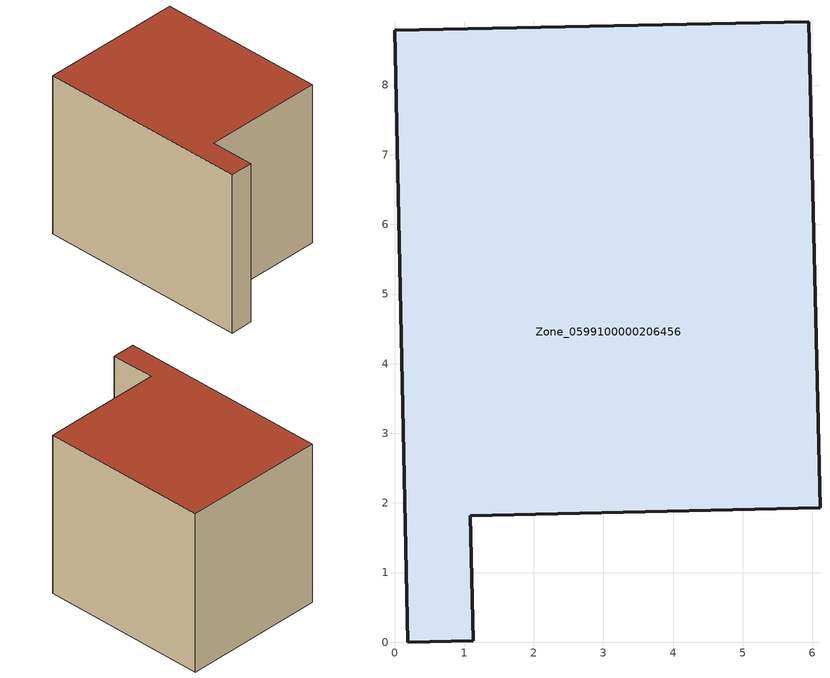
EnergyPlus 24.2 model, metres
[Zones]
Zone_0599100000206456
 floor ground (C_G): 0,8.79 5.95,8.91 6.11,1.93 1.09,1.82 1.13,0.02 0.19,0 z0
 wall outside (C_F): 0.19,0 1.13,0.02 1.09,1.82 6.11,1.93 5.95,8.91 0,8.79 0.19,0 z0:6.84
 roof outside (C_R): 5.95,8.91 0,8.79 0.19,0 1.13,0.02 1.09,1.82 6.11,1.93 z6.84
[BUILDING]
Pand.0599100000206456: North Axis=0; Terrain=City; Loads Convergence Tolerance Value=0.04; Temperature Convergence Tolerance Value=0.4; Solar Distribution=FullExterior; Maximum Number of Warmup Days=25; Minimum Number of Warmup Days=1
[Site:Location]
Rotterdam.The.Hague.AP_ZH_NLD Design_Conditions: Latitude=51.96; Longitude=4.45; Time Zone=1; Elevation=-4.5
[SITE:GROUNDTEMPERATURE:BUILDINGSURFACE]
18, 18, 18, 18, 18, 18, 18, 18, 18, 18, 18, 18
[MATERIAL] Thermal Absorptance=0.9; Solar Absorptance=0.7; Visible Absorptance=0.7
Name | Roughness | Thickness | Conductivity | Density | Specific Heat
G.TI.1946 | MediumSmooth | 0.15 | 1 | 540 | 1210
F.TI.1946 | Rough | 0.3 | 0.857143 | 1920 | 840
R.TI.1946 | MediumRough | 0.2 | 0.1 | 1500 | 1000
[CONSTRUCTION]
C_G: G.TI.1946
C_F: F.TI.1946
C_R: R.TI.1946
[ZONE]
Zone_0599100000206456: Type=1; Multiplier=1; Ceiling Height=Autocalculate; Volume=Autocalculate; Floor Area=autocalculate; Part of Total Floor Area=Yes
[ZONEINFILTRATION:DESIGNFLOWRATE]
Infil_Zone_0599100000206456: Zone or ZoneList or Space or SpaceList=Zone_0599100000206456; Schedule=AlwaysOn; Design Flow Rate Calculation Method=Flow/Area; Flow Rate per Floor Area=0.003; Constant Term Coefficient=1; Temperature Term Coefficient=0; Velocity Term Coefficient=0; Velocity Squared Term Coefficient=0
[HVACTEMPLATE:ZONE:IDEALLOADSAIRSYSTEM]
Zone_0599100000206456: Maximum Heating Supply Air Temperature=50; Minimum Cooling Supply Air Temperature=13; Maximum Heating Supply Air Humidity Ratio=0.0156; Minimum Cooling Supply Air Humidity Ratio=0.0077; Heating Limit=NoLimit; Cooling Limit=NoLimit; Dehumidification Control Type=ConstantSensibleHeatRatio; Cooling Sensible Heat Ratio=0.7; Dehumidification Setpoint=60; Humidification Control Type=None; Humidification Setpoint=30; Outdoor Air Method=None; Outdoor Air Flow Rate per Person=0.00944; Outdoor Air Flow Rate per Zone Floor Area=0; Outdoor Air Flow Rate per Zone=0; Demand Controlled Ventilation Type=None; Outdoor Air Economizer Type=NoEconomizer; Heat Recovery Type=None; Sensible Heat Recovery Effectiveness=0.7; Latent Heat Recovery Effectiveness=0.65
[ZONECONTROL:THERMOSTAT]
ThermostatControl_Zone_0599100000206456: Zone or ZoneList=Zone_0599100000206456; Control Type Schedule=DualSetpointControlType; Control 1=Thermostat_Zone_0599100000206456; Temperature Difference Between Cutout And Setpoint=0
[THERMOSTATSETPOINT:DUALSETPOINT]
Thermostat_Zone_0599100000206456: Heating Setpoint Temperature Schedule=HeatingSetpoint_Zone_0599100000206456; Cooling Setpoint Temperature Schedule=CoolingSetpoint_Zone_0599100000206456
[SCHEDULE:COMPACT]
HeatingSetpoint_Zone_0599100000206456: Through: 12/31, For: AllDays, Until: 24:00, 21
CoolingSetpoint_Zone_0599100000206456: Through: 12/31, For: AllDays, Until: 24:00, 24
DualSetpointControlType: Through: 12/31, For: AllDays, Until: 24:00, 4
AlwaysOn: Through: 12/31, For: AllDays, Until: 24:00, 1
